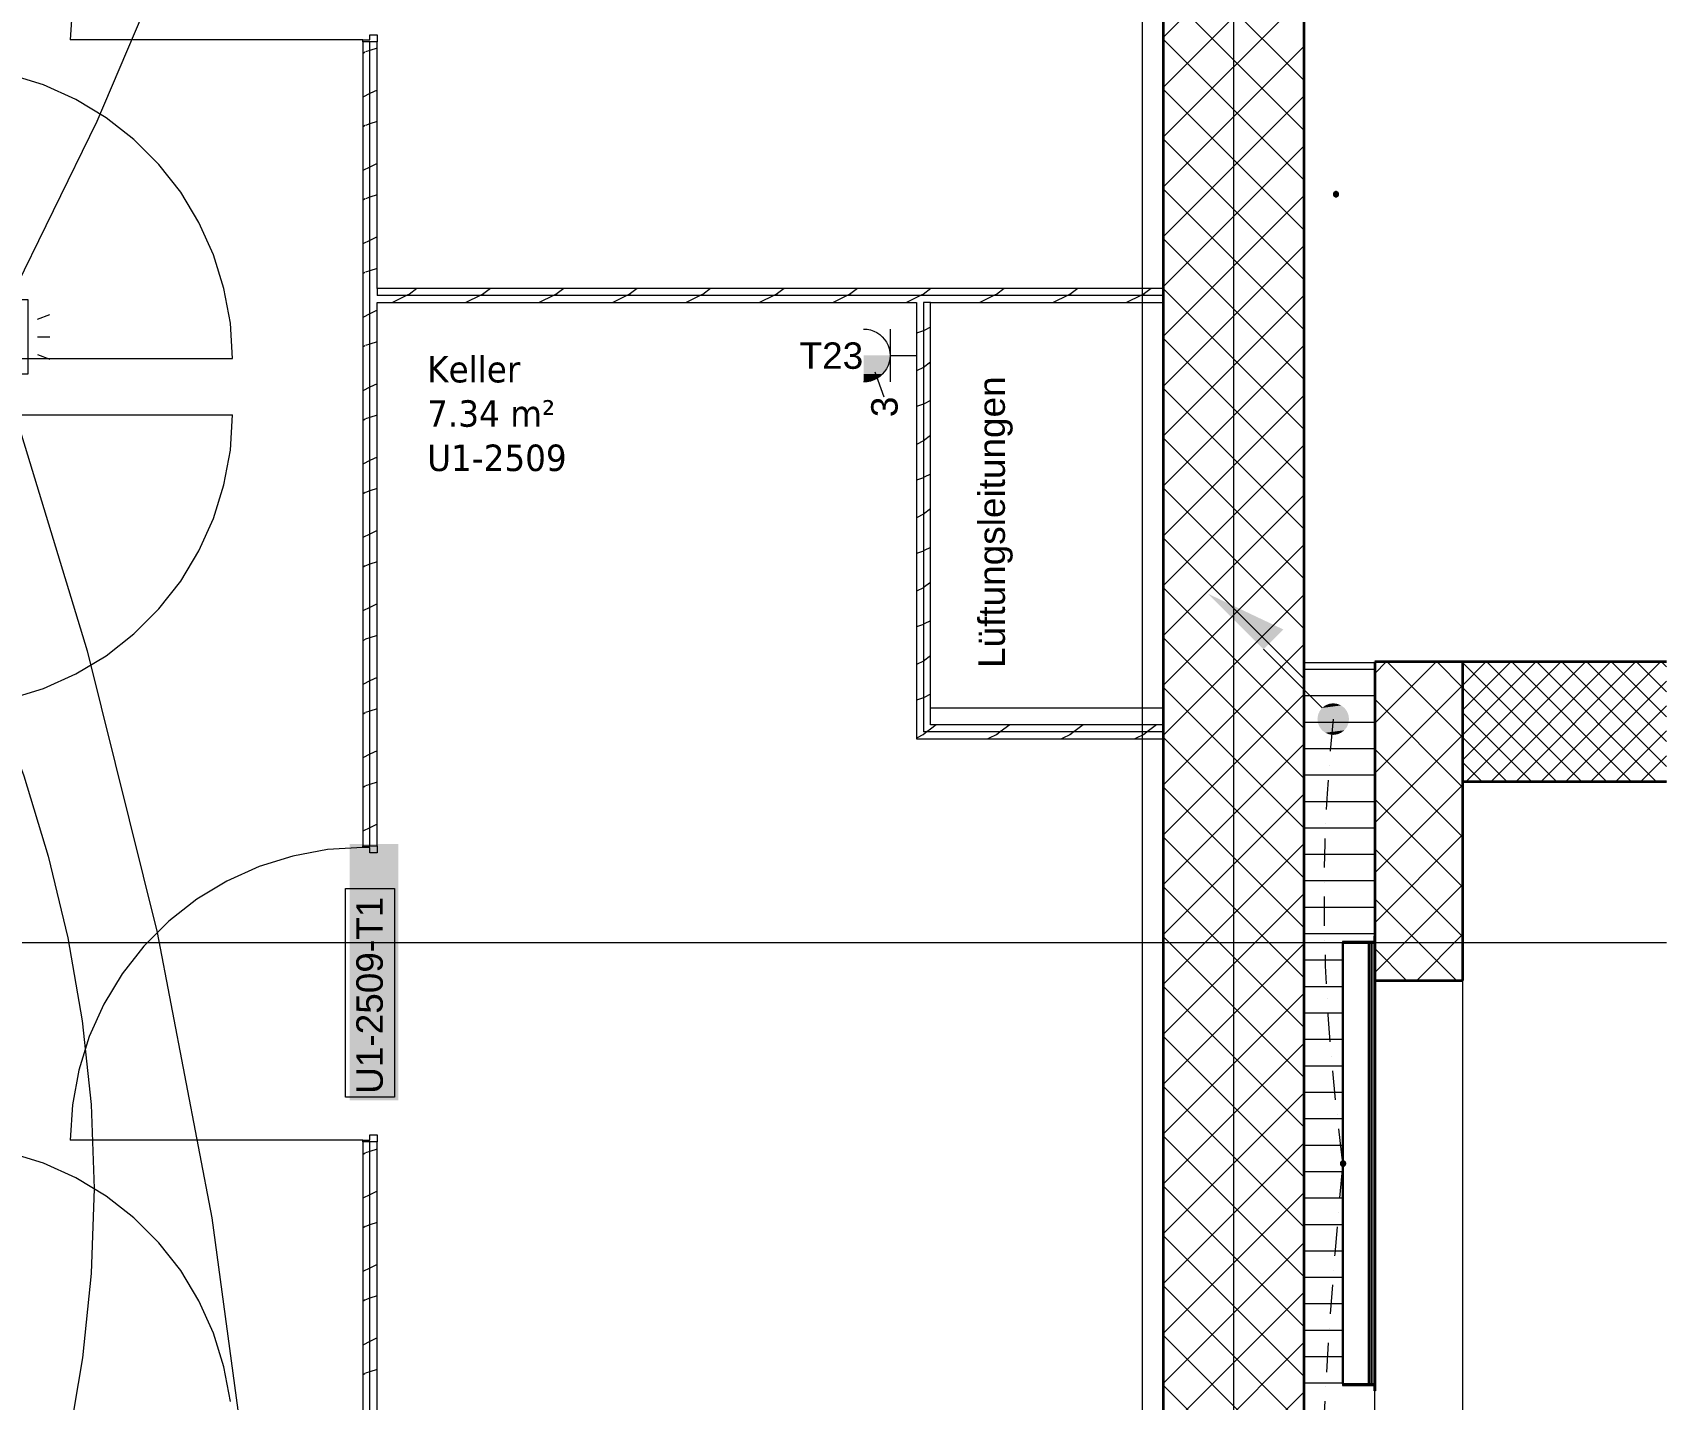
# Model space of a CAD drawing. Extents: x -1067 to 613, y -179 to 712.
# Drawn here: x 106.2 to 198.8, y -36.5 to 41 of the extents above; entities that cross this region are included whole.
import ezdxf
from ezdxf.lldxf.tags import DXFTag

# ---------------------------------------------------------------- set-up
doc = ezdxf.new("R2010")
doc.units = 0
doc.layers.get('0').update_dxf_attribs({"lineweight": 13})
for name, color, linetype, lineweight in [('A-AREA-____-IDEN', 7, 'Continuous', 5), ('A-DETL-____-THIN', 7, 'Continuous', 9), ('A-DOOR-____-IDEN', 7, 'Continuous', 5), ('A-DOOR-FRAM-MCUT', 7, 'Continuous', 9), ('A-DOOR-OPNG-OTLN', 7, 'Continuous', 9), ('A-FLOR-____-MCUT', 7, 'Continuous', 35), ('A-FLOR-____-OTLN', 7, 'Continuous', 9), ('A-FLOR-____-OVHD', 7, 'Strichpunkt - Fein', 9), ('A-WALL-____-MCUT', 7, 'Continuous', 35), ('A-WALL-____-PATT', 7, 'Continuous', 35), ('A-WALL-FNSH-MCUT', 7, 'Continuous', 35), ('E-LITE-EQPM-OTLN', 7, 'Continuous', 9), ('S-COLS-____-MCUT', 7, 'Continuous', 35), ('S-COLS-____-OTLN', 7, 'Continuous', 9), ('S-GRID-____-OTLN', 7, 'Continuous', 5), ('Text', 7, 'Continuous', 5)]:
    doc.layers.add(name, color=color, linetype=linetype, lineweight=lineweight)
for name, color, linetype, lineweight, true_color in [('A-DETL-____-OTLN', 5, 'Continuous', 9, 0x0000ff), ('EL01_WAN_Kraft', 1, 'Continuous', 13, 0xff0000), ('EL01_WAN_Leitung_Licht', 7, 'Continuous', 13, 0x0080ff), ('EL01_WAN_Leuchten', 7, 'Continuous', 13, 0x0080ff), ('EL01_WAN_Licht', 7, 'Continuous', 13, 0x0080ff)]:
    doc.layers.add(name, color=color, linetype=linetype, lineweight=lineweight, true_color=true_color)
doc.styles.get("Standard").update_dxf_attribs({"font": 'arial.ttf'})
tags = doc.linetypes.add('_Rasterlinie_', pattern=[0.375, 0.2, -0.05, 0.075, -0.05]).pattern_tags.tags
tags[10:11] = [DXFTag(74, 4), DXFTag(75, 0), DXFTag(340, '0'), DXFTag(46, 1.0), DXFTag(50, 0.0), DXFTag(44, 0.0), DXFTag(45, 0.0)]
tags[8:9] = [DXFTag(74, 4), DXFTag(75, 0), DXFTag(340, '0'), DXFTag(46, 1.0), DXFTag(50, 0.0), DXFTag(44, 0.0), DXFTag(45, 0.0)]
tags[6:7] = [DXFTag(74, 4), DXFTag(75, 0), DXFTag(340, '0'), DXFTag(46, 1.0), DXFTag(50, 0.0), DXFTag(44, 0.0), DXFTag(45, 0.0)]
tags[4:5] = [DXFTag(74, 4), DXFTag(75, 0), DXFTag(340, '0'), DXFTag(46, 1.0), DXFTag(50, 0.0), DXFTag(44, 0.0), DXFTag(45, 0.0)]
tags = doc.linetypes.add('Gestrichelt', pattern=[0.1, 0.05, -0.05]).pattern_tags.tags
tags[6:7] = [DXFTag(74, 4), DXFTag(75, 0), DXFTag(340, '0'), DXFTag(46, 1.0), DXFTag(50, 0.0), DXFTag(44, 0.0), DXFTag(45, 0.0)]
tags[4:5] = [DXFTag(74, 4), DXFTag(75, 0), DXFTag(340, '0'), DXFTag(46, 1.0), DXFTag(50, 0.0), DXFTag(44, 0.0), DXFTag(45, 0.0)]
tags = doc.linetypes.add('STRICHPUNKT', pattern=[25.4, 12.7, -6.35, 0, -6.35]).pattern_tags.tags
tags[10:11] = [DXFTag(74, 4), DXFTag(75, 0), DXFTag(340, '0'), DXFTag(46, 0.0), DXFTag(50, 0.0), DXFTag(44, 0.0), DXFTag(45, 0.0)]
tags[8:9] = [DXFTag(74, 4), DXFTag(75, 0), DXFTag(340, '0'), DXFTag(46, 0.0), DXFTag(50, 0.0), DXFTag(44, 0.0), DXFTag(45, 0.0)]
tags[6:7] = [DXFTag(74, 4), DXFTag(75, 0), DXFTag(340, '0'), DXFTag(46, 0.0), DXFTag(50, 0.0), DXFTag(44, 0.0), DXFTag(45, 0.0)]
tags[4:5] = [DXFTag(74, 4), DXFTag(75, 0), DXFTag(340, '0'), DXFTag(46, 0.0), DXFTag(50, 0.0), DXFTag(44, 0.0), DXFTag(45, 0.0)]
tags = doc.linetypes.add('Strichpunkt - Fein', pattern=[0.2, 0.1, -0.05, 0, -0.05]).pattern_tags.tags
tags[10:11] = [DXFTag(74, 4), DXFTag(75, 0), DXFTag(340, '0'), DXFTag(46, 1.0), DXFTag(50, 0.0), DXFTag(44, 0.0), DXFTag(45, 0.0)]
tags[8:9] = [DXFTag(74, 4), DXFTag(75, 0), DXFTag(340, '0'), DXFTag(46, 1.0), DXFTag(50, 0.0), DXFTag(44, 0.0), DXFTag(45, 0.0)]
tags[6:7] = [DXFTag(74, 4), DXFTag(75, 0), DXFTag(340, '0'), DXFTag(46, 1.0), DXFTag(50, 0.0), DXFTag(44, 0.0), DXFTag(45, 0.0)]
tags[4:5] = [DXFTag(74, 4), DXFTag(75, 0), DXFTag(340, '0'), DXFTag(46, 1.0), DXFTag(50, 0.0), DXFTag(44, 0.0), DXFTag(45, 0.0)]

# ---------------------------------------------------------------- blocks, each defined once
blk = doc.blocks.new('Referenz-A0UJ3194XE', base_point=(-1062.181, -175.856))
at = {"layer": 'A-DETL-____-OTLN', "color": 0, "linetype": 'Gestrichelt', "ltscale": 0.13}
for p, q in [((169.103, 25.684), (169.103, 2.684)), ((157.103, 2.684), (170.303, 2.684))]:
    blk.add_line(p, q, dxfattribs=at)
at = {"layer": 'A-DETL-____-THIN', "color": 0, "linetype": 'Continuous', "ltscale": 0.13}
blk.add_line((187.303, 5.292), (187.303, -1.482), dxfattribs=at)
at = {"layer": 'A-DOOR-____-IDEN', "color": 0, "linetype": 'Continuous', "ltscale": 0.13}
for p, q in [((123.912, -19.408), (123.912, -7.568)), ((123.912, -7.568), (126.692, -7.568)), ((126.692, -7.568), (126.692, -19.408)), ((126.692, -19.408), (123.912, -19.408))]:
    blk.add_line(p, q, dxfattribs=at)
at = {"layer": 'A-DOOR-____-IDEN', "color": 7, "linetype": 'Continuous', "ltscale": 0.13, "true_color": 0xffffff}
for points in [[(124.155, -19.583), (126.914, -19.583), (124.155, -5.044)], [(126.914, -19.583), (124.155, -5.044), (126.914, -5.044)]]:
    blk.add_solid(points, dxfattribs=at)
at = {"layer": 'A-DOOR-FRAM-MCUT', "color": 0, "linetype": 'Continuous', "ltscale": 0.13}
for p, q in [((125.303, 40.884), (125.703, 40.884)), ((125.303, 40.584), (125.303, 40.884)), ((125.703, 40.884), (125.703, 40.484)), ((124.903, 40.584), (125.303, 40.584)), ((124.903, 40.484), (124.903, 40.584)), ((125.703, 40.484), (124.903, 40.484)), ((124.903, -5.134), (125.703, -5.134)), ((124.903, -5.234), (124.903, -5.134)), ((125.303, -5.234), (124.903, -5.234)), ((125.303, -5.534), (125.303, -5.234)), ((125.703, -5.534), (125.303, -5.534)), ((125.703, -5.134), (125.703, -5.534)), ((124.903, -21.834), (125.303, -21.834)), ((124.903, -21.934), (124.903, -21.834)), ((125.703, -21.934), (124.903, -21.934)), ((125.303, -21.534), (125.703, -21.534)), ((125.303, -21.834), (125.303, -21.534)), ((125.703, -21.534), (125.703, -21.934))]:
    blk.add_line(p, q, dxfattribs=at)
at = {"layer": 'A-DOOR-OPNG-OTLN', "color": 0, "linetype": 'Continuous', "ltscale": 0.13}
for p, q in [((108.424, 42.585), (108.303, 40.584)), ((124.903, 40.584), (108.303, 40.584)), ((106.789, 38.033), (104.876, 38.63)), ((108.617, 37.211), (106.789, 38.033)), ((110.333, 36.174), (108.617, 37.211)), ((111.911, 34.937), (110.333, 36.174)), ((113.328, 33.52), (111.911, 34.937)), ((114.565, 31.942), (113.328, 33.52)), ((115.602, 30.227), (114.565, 31.942)), ((116.424, 28.399), (115.602, 30.227)), ((117.021, 26.485), (116.424, 28.399)), ((117.382, 24.513), (117.021, 26.485)), ((117.503, 22.512), (117.382, 24.513)), ((100.903, 22.512), (117.503, 22.512)), ((100.903, 19.312), (117.503, 19.312)), ((117.382, 17.311), (117.503, 19.312)), ((117.021, 15.339), (117.382, 17.311)), ((116.424, 13.426), (117.021, 15.339)), ((115.602, 11.598), (116.424, 13.426)), ((114.565, 9.882), (115.602, 11.598)), ((113.328, 8.304), (114.565, 9.882)), ((111.911, 6.887), (113.328, 8.304)), ((110.333, 5.651), (111.911, 6.887)), ((108.617, 4.614), (110.333, 5.651)), ((104.876, 3.194), (106.789, 3.791)), ((106.789, 3.791), (108.617, 4.614)), ((122.902, -5.355), (120.93, -5.717)), ((124.903, -5.234), (122.902, -5.355)), ((119.017, -6.313), (117.189, -7.136)), ((120.93, -5.717), (119.017, -6.313)), ((117.189, -7.136), (115.473, -8.173)), ((115.473, -8.173), (113.895, -9.409)), ((113.895, -9.409), (112.478, -10.826)), ((112.478, -10.826), (111.241, -12.404)), ((111.241, -12.404), (110.204, -14.12)), ((110.204, -14.12), (109.382, -15.948)), ((109.382, -15.948), (108.785, -17.862)), ((108.785, -17.862), (108.424, -19.833)), ((108.424, -19.833), (108.303, -21.834)), ((124.903, -21.834), (108.303, -21.834)), ((106.789, -23.148), (104.876, -22.552)), ((108.617, -23.971), (106.789, -23.148)), ((110.333, -25.008), (108.617, -23.971)), ((111.911, -26.244), (110.333, -25.008)), ((113.328, -27.662), (111.911, -26.244)), ((114.565, -29.24), (113.328, -27.662)), ((115.602, -30.955), (114.565, -29.24)), ((116.424, -32.783), (115.602, -30.955)), ((117.021, -34.697), (116.424, -32.783)), ((117.382, -36.669), (117.021, -34.697))]:
    blk.add_line(p, q, dxfattribs=at)
at = {"layer": 'A-FLOR-____-MCUT', "color": 0, "linetype": 'Continuous', "ltscale": 0.35}
for p, q in [((198.844, 5.292), (187.303, 5.292)), ((187.303, -1.482), (198.844, -1.482))]:
    blk.add_line(p, q, dxfattribs=at)
at = {"layer": 'A-FLOR-____-OTLN', "color": 0, "linetype": 'Continuous', "ltscale": 0.13}
for p, q in [((187.303, 3.985), (188.609, 5.292)), ((187.303, 2.571), (190.024, 5.292)), ((187.303, 1.157), (191.438, 5.292)), ((187.303, -0.257), (192.852, 5.292)), ((194.03, -1.482), (187.303, 5.245)), ((187.492, -1.482), (194.266, 5.292)), ((195.444, -1.482), (188.67, 5.292)), ((188.907, -1.482), (195.68, 5.292)), ((196.858, -1.482), (190.085, 5.292)), ((190.321, -1.482), (197.095, 5.292)), ((198.273, -1.482), (191.499, 5.292)), ((191.735, -1.482), (198.509, 5.292)), ((198.844, -0.639), (192.913, 5.292)), ((198.844, 0.775), (194.327, 5.292)), ((198.844, 2.19), (195.741, 5.292)), ((198.844, 3.604), (197.156, 5.292)), ((198.844, 5.018), (198.57, 5.292)), ((192.616, -1.482), (187.303, 3.831)), ((193.149, -1.482), (198.844, 4.212)), ((194.563, -1.482), (198.844, 2.798)), ((191.201, -1.482), (187.303, 2.416)), ((189.787, -1.482), (187.303, 1.002)), ((195.978, -1.482), (198.844, 1.384)), ((188.373, -1.482), (187.303, -0.412)), ((197.392, -1.482), (198.844, -0.03)), ((198.806, -1.482), (198.844, -1.445))]:
    blk.add_line(p, q, dxfattribs=at)
at = {"layer": 'A-FLOR-____-OVHD', "color": 0, "linetype": 'Strichpunkt - Fein', "ltscale": 0.13}
blk.add_line((169.103, 85.779), (169.103, -171.085), dxfattribs=at)
at = {"layer": 'A-WALL-____-MCUT', "color": 0, "linetype": 'Continuous', "ltscale": 0.35}
for p, q in [((170.303, 86.084), (170.303, 26.084)), ((178.303, -171.085), (178.303, 86.031)), ((170.303, 26.084), (170.303, -48.334))]:
    blk.add_line(p, q, dxfattribs=at)
at = {"layer": 'A-WALL-____-MCUT', "color": 0, "linetype": 'Continuous', "lineweight": 9, "ltscale": 0.13}
for p, q in [((125.303, -5.134), (125.303, 40.484)), ((125.703, 26.484), (125.703, 26.084)), ((170.303, 26.084), (125.703, 26.084)), ((157.103, 25.684), (156.703, 25.684)), ((156.703, 25.684), (156.703, 1.326)), ((182.303, 5.238), (178.303, 5.238)), ((182.303, -171.085), (182.303, 5.238)), ((170.303, 1.326), (156.703, 1.326)), ((125.303, -48.734), (125.303, -21.934))]:
    blk.add_line(p, q, dxfattribs=at)
at = {"layer": 'A-WALL-____-PATT', "color": 0, "linetype": 'Continuous', "lineweight": 9, "ltscale": 0.13}
for p, q in [((170.303, 40.726), (178.303, 48.726)), ((178.303, 38.287), (170.303, 46.287)), ((170.303, 37.897), (178.303, 45.897)), ((178.303, 35.458), (170.303, 43.458)), ((170.303, 35.069), (178.303, 43.069)), ((125.018, 39.892), (124.903, 39.806)), ((125.303, 39.988), (125.055, 39.905)), ((125.703, 40.121), (125.303, 39.988)), ((178.303, 32.63), (170.303, 40.63)), ((170.303, 32.24), (178.303, 40.24)), ((125.303, 37.54), (124.903, 37.34)), ((125.703, 37.74), (125.303, 37.54)), ((178.303, 29.801), (170.303, 37.801)), ((170.303, 29.412), (178.303, 37.412)), ((125.019, 35.727), (124.903, 35.641)), ((125.303, 35.823), (125.055, 35.74)), ((125.703, 35.956), (125.303, 35.823)), ((178.303, 26.973), (170.303, 34.973)), ((170.303, 26.583), (178.303, 34.583)), ((125.303, 33.376), (124.903, 33.176)), ((125.703, 33.576), (125.303, 33.376)), ((125.019, 31.563), (124.903, 31.476)), ((125.303, 31.658), (125.055, 31.575)), ((125.703, 31.791), (125.303, 31.658)), ((178.303, 24.144), (170.303, 32.144)), ((170.303, 23.755), (178.303, 31.755)), ((125.303, 29.211), (124.903, 29.011)), ((125.703, 29.411), (125.303, 29.211)), ((178.303, 21.316), (170.303, 29.316)), ((170.303, 20.927), (178.303, 28.927)), ((125.02, 27.398), (124.903, 27.311)), ((125.303, 27.493), (125.055, 27.411)), ((125.703, 27.627), (125.303, 27.493)), ((127.38, 26.084), (126.58, 25.684)), ((127.592, 26.19), (127.38, 26.084)), ((127.966, 26.484), (127.519, 26.149)), ((131.545, 26.084), (130.745, 25.684)), ((131.757, 26.19), (131.545, 26.084)), ((132.131, 26.484), (131.684, 26.149)), ((135.71, 26.084), (134.91, 25.684)), ((135.921, 26.19), (135.71, 26.084)), ((136.296, 26.484), (135.85, 26.149)), ((139.875, 26.084), (139.075, 25.684)), ((140.086, 26.19), (139.875, 26.084)), ((140.461, 26.484), (140.015, 26.149)), ((144.04, 26.084), (143.24, 25.684)), ((144.251, 26.19), (144.04, 26.084)), ((144.626, 26.484), (144.18, 26.15)), ((148.205, 26.084), (147.405, 25.684)), ((148.416, 26.19), (148.205, 26.084)), ((148.791, 26.484), (148.346, 26.15)), ((152.37, 26.084), (151.57, 25.684)), ((152.581, 26.19), (152.37, 26.084)), ((152.956, 26.484), (152.511, 26.15)), ((156.534, 26.084), (155.734, 25.684)), ((156.746, 26.19), (156.534, 26.084)), ((157.121, 26.484), (156.676, 26.15)), ((160.699, 26.084), (159.899, 25.684)), ((160.911, 26.19), (160.699, 26.084)), ((161.286, 26.484), (160.842, 26.151)), ((164.864, 26.084), (164.064, 25.684)), ((165.076, 26.19), (164.864, 26.084)), ((165.451, 26.484), (165.007, 26.151)), ((169.029, 26.084), (168.229, 25.684)), ((169.241, 26.19), (169.029, 26.084)), ((169.616, 26.484), (169.172, 26.151)), ((178.303, 18.488), (170.303, 26.488)), ((170.303, 18.098), (178.303, 26.098)), ((125.303, 25.046), (124.903, 24.846)), ((125.703, 25.246), (125.303, 25.046)), ((157.103, 24.286), (156.746, 24.108)), ((125.02, 23.233), (124.903, 23.146)), ((125.303, 23.329), (125.056, 23.246)), ((125.703, 23.462), (125.303, 23.329)), ((156.703, 24.078), (156.303, 23.944)), ((156.71, 24.08), (156.703, 24.078)), ((178.303, 15.659), (170.303, 23.659)), ((170.303, 15.27), (178.303, 23.27)), ((157.103, 22.306), (156.703, 22.006)), ((156.703, 22.004), (156.303, 21.804)), ((156.703, 22.006), (156.677, 21.986)), ((156.746, 22.025), (156.703, 22.004)), ((125.303, 20.881), (124.903, 20.681)), ((125.703, 21.081), (125.303, 20.881)), ((178.303, 12.831), (170.303, 20.831)), ((170.303, 12.441), (178.303, 20.441)), ((156.703, 19.913), (156.303, 19.78)), ((156.71, 19.915), (156.703, 19.913)), ((157.103, 20.121), (156.746, 19.943)), ((125.021, 19.069), (124.903, 18.981)), ((125.303, 19.164), (125.056, 19.082)), ((125.703, 19.297), (125.303, 19.164)), ((156.703, 17.839), (156.303, 17.639)), ((156.703, 17.841), (156.677, 17.821)), ((157.103, 18.141), (156.703, 17.841)), ((156.746, 17.86), (156.703, 17.839)), ((178.303, 10.002), (170.303, 18.002)), ((170.303, 9.613), (178.303, 17.613)), ((125.303, 16.716), (124.903, 16.516)), ((125.703, 16.916), (125.303, 16.716)), ((157.103, 15.956), (156.745, 15.778)), ((125.021, 14.904), (124.903, 14.816)), ((125.303, 14.999), (125.056, 14.917)), ((125.703, 15.133), (125.303, 14.999)), ((156.703, 15.748), (156.303, 15.615)), ((156.711, 15.751), (156.703, 15.748)), ((178.303, 7.174), (170.303, 15.174)), ((157.103, 13.976), (156.703, 13.676)), ((170.303, 6.784), (178.303, 14.784)), ((156.703, 13.674), (156.303, 13.474)), ((156.703, 13.676), (156.678, 13.657)), ((156.745, 13.695), (156.703, 13.674)), ((125.303, 12.551), (124.903, 12.351)), ((125.703, 12.751), (125.303, 12.551)), ((178.303, 4.345), (170.303, 12.345)), ((156.703, 11.584), (156.303, 11.45)), ((156.711, 11.586), (156.703, 11.584)), ((157.103, 11.791), (156.745, 11.613)), ((170.303, 3.956), (178.303, 11.956)), ((125.022, 10.739), (124.903, 10.651)), ((125.303, 10.835), (125.056, 10.752)), ((125.703, 10.968), (125.303, 10.835)), ((156.703, 9.509), (156.303, 9.309)), ((156.703, 9.511), (156.678, 9.492)), ((157.103, 9.811), (156.703, 9.511)), ((156.745, 9.53), (156.703, 9.509)), ((178.303, 1.517), (170.303, 9.517)), ((125.303, 8.386), (124.903, 8.186)), ((125.703, 8.586), (125.303, 8.386)), ((170.303, 1.128), (178.303, 9.128)), ((156.703, 7.419), (156.303, 7.285)), ((156.711, 7.421), (156.703, 7.419)), ((157.103, 7.627), (156.745, 7.448)), ((125.022, 6.575), (124.903, 6.485)), ((125.303, 6.67), (125.056, 6.588)), ((125.703, 6.803), (125.303, 6.67)), ((178.303, -1.311), (170.303, 6.689)), ((157.103, 5.646), (156.703, 5.346)), ((170.303, -1.701), (178.303, 6.299)), ((156.703, 5.344), (156.303, 5.144)), ((156.703, 5.346), (156.679, 5.327)), ((156.745, 5.365), (156.703, 5.344)), ((178.303, 4.885), (182.303, 4.885)), ((125.303, 4.221), (124.903, 4.021)), ((125.703, 4.421), (125.303, 4.221)), ((178.303, -4.14), (170.303, 3.86)), ((156.703, 3.254), (156.303, 3.121)), ((156.711, 3.257), (156.703, 3.254)), ((157.103, 3.462), (156.745, 3.283)), ((170.303, -4.529), (178.303, 3.471)), ((178.303, 3.385), (182.303, 3.385)), ((125.022, 2.41), (124.903, 2.32)), ((125.303, 2.505), (125.056, 2.423)), ((125.703, 2.638), (125.303, 2.505)), ((178.303, 1.885), (182.303, 1.885)), ((156.703, 1.179), (156.303, 0.979)), ((156.703, 1.181), (156.679, 1.163)), ((156.897, 1.326), (156.705, 1.182)), ((156.745, 1.2), (156.705, 1.18)), ((157.103, 1.481), (156.897, 1.326)), ((157.43, 1.726), (157.107, 1.484)), ((160.91, 1.2), (160.361, 0.926)), ((161.062, 1.326), (160.844, 1.163)), ((161.595, 1.726), (161.062, 1.326)), ((165.075, 1.2), (164.526, 0.926)), ((165.227, 1.326), (165.01, 1.163)), ((165.76, 1.726), (165.227, 1.326)), ((169.24, 1.2), (168.691, 0.926)), ((169.392, 1.326), (169.175, 1.163)), ((169.925, 1.726), (169.392, 1.326)), ((178.303, -6.968), (170.303, 1.032)), ((125.303, 0.056), (124.903, -0.144)), ((125.703, 0.256), (125.303, 0.056)), ((170.303, -7.358), (178.303, 0.642)), ((178.303, 0.385), (182.303, 0.385)), ((125.023, -1.755), (124.903, -1.845)), ((125.303, -1.66), (125.057, -1.742)), ((125.703, -1.526), (125.303, -1.66)), ((178.303, -9.797), (170.303, -1.797)), ((178.303, -1.115), (182.303, -1.115)), ((170.303, -10.186), (178.303, -2.186)), ((178.303, -2.615), (182.303, -2.615)), ((125.303, -4.108), (124.903, -4.308)), ((125.703, -3.908), (125.303, -4.108)), ((178.303, -12.625), (170.303, -4.625)), ((178.303, -4.115), (182.303, -4.115)), ((170.303, -13.015), (178.303, -5.015)), ((178.303, -5.615), (182.303, -5.615)), ((178.303, -7.115), (182.303, -7.115)), ((178.303, -15.454), (170.303, -7.454)), ((170.303, -15.843), (178.303, -7.843)), ((178.303, -8.615), (182.303, -8.615)), ((178.303, -10.115), (182.303, -10.115)), ((178.303, -18.282), (170.303, -10.282)), ((170.303, -18.671), (178.303, -10.671)), ((178.303, -11.615), (180.503, -11.615)), ((178.303, -21.11), (170.303, -13.11)), ((170.303, -21.5), (178.303, -13.5)), ((178.303, -13.115), (180.503, -13.115)), ((178.303, -14.615), (180.503, -14.615)), ((178.303, -23.939), (170.303, -15.939)), ((170.303, -24.328), (178.303, -16.328)), ((178.303, -16.115), (180.503, -16.115)), ((178.303, -17.615), (180.503, -17.615)), ((178.303, -26.767), (170.303, -18.767)), ((170.303, -27.157), (178.303, -19.157)), ((178.303, -19.115), (180.503, -19.115)), ((178.303, -20.615), (180.503, -20.615)), ((178.303, -29.596), (170.303, -21.596)), ((170.303, -29.985), (178.303, -21.985)), ((178.303, -22.115), (180.503, -22.115)), ((125.025, -22.578), (124.903, -22.67)), ((125.303, -22.483), (125.058, -22.565)), ((125.703, -22.35), (125.303, -22.483)), ((178.303, -23.615), (180.503, -23.615)), ((125.303, -24.933), (124.903, -25.133)), ((125.703, -24.733), (125.303, -24.933)), ((178.303, -32.424), (170.303, -24.424)), ((170.303, -32.814), (178.303, -24.814)), ((178.303, -25.115), (180.503, -25.115)), ((125.026, -26.742), (124.903, -26.835)), ((125.303, -26.648), (125.058, -26.73)), ((125.703, -26.515), (125.303, -26.648)), ((178.303, -26.615), (180.503, -26.615)), ((178.303, -35.253), (170.303, -27.253)), ((170.303, -35.642), (178.303, -27.642)), ((178.303, -28.115), (180.503, -28.115)), ((125.303, -29.098), (124.903, -29.298)), ((125.703, -28.898), (125.303, -29.098)), ((178.303, -29.615), (180.503, -29.615)), ((178.303, -38.081), (170.303, -30.081)), ((170.303, -38.47), (178.303, -30.47)), ((125.026, -30.907), (124.903, -31)), ((125.303, -30.813), (125.058, -30.894)), ((125.703, -30.679), (125.303, -30.813)), ((178.303, -31.115), (180.503, -31.115)), ((125.303, -33.263), (124.903, -33.463)), ((125.703, -33.063), (125.303, -33.263)), ((178.303, -40.909), (170.303, -32.909)), ((170.303, -41.299), (178.303, -33.299)), ((178.303, -32.615), (180.503, -32.615)), ((178.303, -34.115), (180.503, -34.115)), ((125.027, -35.072), (124.903, -35.165)), ((125.303, -34.977), (125.058, -35.059)), ((125.703, -34.844), (125.303, -34.977)), ((178.303, -43.738), (170.303, -35.738)), ((170.303, -44.127), (178.303, -36.127)), ((178.303, -35.615), (180.503, -35.615))]:
    blk.add_line(p, q, dxfattribs=at)
at = {"layer": 'A-WALL-FNSH-MCUT', "color": 0, "linetype": 'Continuous', "lineweight": 9, "ltscale": 0.13}
for p, q in [((124.903, 40.484), (124.903, -5.134)), ((125.703, 40.484), (124.903, 40.484)), ((125.703, 26.484), (125.703, 40.484)), ((170.303, 26.484), (125.703, 26.484)), ((125.703, -5.134), (125.703, 25.684)), ((125.703, 25.684), (156.303, 25.684)), ((156.303, 25.684), (156.303, 0.926)), ((157.103, 25.684), (170.303, 25.684)), ((157.103, 1.726), (157.103, 25.684)), ((170.303, 1.726), (157.103, 1.726)), ((156.303, 0.926), (170.303, 0.926)), ((124.903, -5.134), (125.703, -5.134)), ((124.903, -21.934), (124.903, -48.734)), ((125.703, -21.934), (124.903, -21.934)), ((125.703, -47.934), (125.703, -21.934))]:
    blk.add_line(p, q, dxfattribs=at)
at = {"layer": 'E-LITE-EQPM-OTLN', "color": 0, "linetype": 'Continuous', "ltscale": 0.13}
for p, q in [((182.303, -10.567), (180.503, -10.567)), ((180.503, -10.667), (180.503, -10.567)), ((180.503, -10.567), (182.303, -10.567)), ((180.503, -35.767), (180.503, -10.567)), ((180.503, -10.667), (181.983, -10.667)), ((180.503, -35.667), (180.503, -10.667)), ((182.343, -10.667), (180.503, -10.667)), ((180.503, -35.667), (180.503, -10.667)), ((180.503, -10.667), (180.503, -35.667)), ((181.983, -10.667), (182.143, -10.667)), ((181.983, -35.667), (181.983, -10.667)), ((181.983, -10.667), (181.983, -35.667)), ((181.983, -10.667), (182.143, -10.667)), ((181.983, -10.667), (182.143, -10.667)), ((182.143, -10.667), (182.343, -10.667)), ((182.143, -35.667), (182.143, -10.667)), ((182.143, -10.667), (182.143, -35.667)), ((182.343, -10.272), (182.303, -10.272)), ((182.303, -10.567), (182.303, -10.272)), ((182.303, -10.272), (182.343, -10.272)), ((182.303, -10.272), (182.303, -36.061)), ((182.303, -10.667), (182.303, -10.567)), ((182.303, -35.767), (182.303, -10.567)), ((182.303, -10.567), (182.303, -10.667)), ((182.303, -35.667), (182.303, -10.667)), ((182.303, -10.667), (182.303, -35.667)), ((182.343, -36.061), (182.343, -10.272)), ((182.343, -10.272), (182.343, -10.667)), ((182.343, -35.667), (182.343, -10.667)), ((182.343, -10.667), (182.343, -35.667)), ((182.343, -35.667), (182.343, -10.667)), ((180.503, -35.667), (181.983, -35.667)), ((180.503, -35.767), (180.503, -35.667)), ((180.503, -35.667), (182.343, -35.667)), ((182.303, -35.767), (180.503, -35.767)), ((182.303, -35.767), (180.503, -35.767)), ((181.983, -35.667), (182.143, -35.667)), ((182.143, -35.667), (181.983, -35.667)), ((181.983, -35.667), (182.143, -35.667)), ((182.143, -35.667), (182.343, -35.667)), ((182.303, -35.767), (182.303, -35.667)), ((182.303, -35.667), (182.303, -35.767)), ((182.303, -36.061), (182.303, -35.767)), ((182.343, -36.061), (182.303, -36.061)), ((182.343, -36.061), (182.303, -36.061)), ((182.343, -35.667), (182.343, -36.061))]:
    blk.add_line(p, q, dxfattribs=at)
at = {"layer": 'S-COLS-____-MCUT', "color": 0, "linetype": 'Continuous', "ltscale": 0.35}
for p, q in [((187.303, 5.292), (182.303, 5.292)), ((182.303, 5.292), (182.303, -10.272)), ((187.303, -12.772), (187.303, 5.292)), ((182.303, -10.272), (182.303, -10.567)), ((182.303, -10.567), (182.303, -10.667)), ((182.303, -10.667), (182.303, -12.772)), ((182.303, -12.772), (182.343, -12.772)), ((182.343, -12.772), (187.303, -12.772))]:
    blk.add_line(p, q, dxfattribs=at)
at = {"layer": 'S-COLS-____-OTLN', "color": 0, "linetype": 'Continuous', "ltscale": 0.13}
for p, q in [((182.303, 4.642), (182.952, 5.292)), ((182.303, 1.814), (185.781, 5.292)), ((187.303, 1.002), (183.013, 5.292)), ((187.303, 3.831), (185.842, 5.292)), ((182.303, -1.015), (187.303, 3.985)), ((187.303, -1.826), (182.303, 3.174)), ((182.303, -3.843), (187.303, 1.157)), ((187.303, -4.655), (182.303, 0.345)), ((182.303, -6.671), (187.303, -1.671)), ((187.303, -7.483), (182.303, -2.483)), ((182.303, -9.5), (187.303, -4.5)), ((187.303, -10.311), (182.303, -5.311)), ((182.343, -12.288), (187.303, -7.328)), ((186.935, -12.772), (182.303, -8.14)), ((184.688, -12.772), (187.303, -10.157)), ((184.106, -12.772), (182.343, -11.008)), ((187.303, -136.433), (187.303, -12.772))]:
    blk.add_line(p, q, dxfattribs=at)
at = {"layer": 'S-GRID-____-OTLN', "color": 0, "linetype": '_Rasterlinie_', "ltscale": 0.13}
for p, q in [((174.303, -171.085), (174.303, 546.376)), ((-117.097, -10.624), (198.844, -10.624))]:
    blk.add_line(p, q, dxfattribs=at)
at = {"layer": 'A-AREA-____-IDEN', "color": 0, "linetype": 'Continuous', "ltscale": 0.13, "char_height": 1.5, "attachment_point": 1}
for s, insert in [('{\\W0.9;\\fVerdana;Keller}', (128.548, 22.656)), ('{\\W0.9;\\fVerdana;7.34 m²}', (128.548, 20.142)), ('{\\W0.9;\\fVerdana;U1-2509}', (128.548, 17.629))]:
    blk.add_mtext(s, dxfattribs=dict(at, insert=insert))
at = {"layer": 'A-DOOR-____-IDEN', "color": 0, "linetype": 'Continuous', "ltscale": 0.13, "insert": (124.53, -19.208), "char_height": 1.5, "attachment_point": 1, "rotation": 90}
blk.add_mtext('{\\fArial;U1-2509-T1}', dxfattribs=at)
at = {"layer": 'Text', "color": 0, "linetype": 'Continuous', "ltscale": 0.13, "insert": (159.821, 4.954), "char_height": 1.5, "attachment_point": 1, "rotation": 90}
blk.add_mtext('{\\fArial;Lüftungsleitungen}', dxfattribs=at)
blk = doc.blocks.new('Anschlusspunkt-A0UJ31HQXE', base_point=(179.955, 31.683))
at = {"color": 0, "linetype": 'ByBlock', "lineweight": -2, "ltscale": 0.13}
for p, q in [((179.956, 31.853), (179.955, 31.833)), ((179.955, 31.833), (179.956, 31.814)), ((179.96, 31.872), (179.956, 31.853)), ((179.956, 31.814), (179.96, 31.794)), ((179.966, 31.891), (179.96, 31.872)), ((179.96, 31.794), (179.966, 31.776)), ((179.975, 31.908), (179.966, 31.891)), ((179.966, 31.776), (179.975, 31.758)), ((179.986, 31.924), (179.975, 31.908)), ((179.975, 31.758), (179.986, 31.742)), ((179.999, 31.939), (179.986, 31.924)), ((179.986, 31.742), (179.999, 31.727)), ((180.014, 31.952), (179.999, 31.939)), ((179.999, 31.727), (180.014, 31.714)), ((180.03, 31.963), (180.014, 31.952)), ((180.014, 31.714), (180.03, 31.703)), ((180.048, 31.972), (180.03, 31.963)), ((180.03, 31.703), (180.048, 31.695)), ((180.066, 31.978), (180.048, 31.972)), ((180.048, 31.695), (180.066, 31.688)), ((180.085, 31.982), (180.066, 31.978)), ((180.066, 31.688), (180.085, 31.684)), ((180.105, 31.983), (180.085, 31.982)), ((180.085, 31.684), (180.105, 31.683)), ((180.125, 31.982), (180.105, 31.983)), ((180.105, 31.683), (180.125, 31.684)), ((180.144, 31.978), (180.125, 31.982)), ((180.125, 31.684), (180.144, 31.688)), ((180.162, 31.972), (180.144, 31.978)), ((180.144, 31.688), (180.162, 31.695)), ((180.18, 31.963), (180.162, 31.972)), ((180.162, 31.695), (180.18, 31.703)), ((180.196, 31.952), (180.18, 31.963)), ((180.18, 31.703), (180.196, 31.714)), ((180.211, 31.939), (180.196, 31.952)), ((180.196, 31.714), (180.211, 31.727)), ((180.224, 31.924), (180.211, 31.939)), ((180.211, 31.727), (180.224, 31.742)), ((180.235, 31.908), (180.224, 31.924)), ((180.224, 31.742), (180.235, 31.758)), ((180.244, 31.891), (180.235, 31.908)), ((180.235, 31.758), (180.244, 31.776)), ((180.25, 31.872), (180.244, 31.891)), ((180.244, 31.776), (180.25, 31.794)), ((180.254, 31.853), (180.25, 31.872)), ((180.25, 31.794), (180.254, 31.814)), ((180.255, 31.833), (180.254, 31.853)), ((180.254, 31.814), (180.255, 31.833))]:
    blk.add_line(p, q, dxfattribs=at)
for points in [[(180.255, 31.833), (179.955, 31.833), (180.25, 31.872)], [(179.955, 31.833), (180.25, 31.872), (179.96, 31.872)], [(179.96, 31.795), (180.255, 31.833), (179.955, 31.833)], [(180.25, 31.872), (179.96, 31.872), (180.235, 31.907)], [(179.96, 31.872), (180.235, 31.907), (179.975, 31.907)], [(180.25, 31.872), (179.96, 31.872), (180.25, 31.872)], [(179.96, 31.872), (180.25, 31.872), (179.96, 31.872)], [(180.25, 31.795), (179.96, 31.795), (180.255, 31.833)], [(180.25, 31.794), (179.96, 31.794), (180.25, 31.795)], [(179.96, 31.794), (180.25, 31.795), (179.96, 31.795)], [(179.975, 31.759), (180.25, 31.794), (179.96, 31.794)], [(180.235, 31.907), (179.975, 31.907), (180.234, 31.909)], [(179.975, 31.907), (180.234, 31.909), (179.976, 31.909)], [(180.235, 31.759), (179.975, 31.759), (180.25, 31.794)], [(179.976, 31.757), (180.235, 31.759), (179.975, 31.759)], [(180.234, 31.909), (179.976, 31.909), (180.212, 31.938)], [(179.976, 31.909), (180.212, 31.938), (179.998, 31.938)], [(180.234, 31.757), (179.976, 31.757), (180.235, 31.759)], [(179.998, 31.728), (180.234, 31.757), (179.976, 31.757)], [(180.212, 31.938), (179.998, 31.938), (180.21, 31.94)], [(179.998, 31.938), (180.21, 31.94), (180, 31.94)], [(180.212, 31.728), (179.998, 31.728), (180.234, 31.757)], [(180, 31.726), (180.212, 31.728), (179.998, 31.728)], [(180.21, 31.94), (180, 31.94), (180.181, 31.962)], [(180, 31.94), (180.181, 31.962), (180.029, 31.962)], [(180.21, 31.726), (180, 31.726), (180.212, 31.728)], [(180.029, 31.704), (180.21, 31.726), (180, 31.726)], [(180.181, 31.962), (180.029, 31.962), (180.179, 31.964)], [(180.029, 31.962), (180.179, 31.964), (180.032, 31.964)], [(180.181, 31.704), (180.029, 31.704), (180.21, 31.726)], [(180.032, 31.702), (180.181, 31.704), (180.029, 31.704)], [(180.179, 31.964), (180.032, 31.964), (180.145, 31.977)], [(180.032, 31.964), (180.145, 31.977), (180.064, 31.977)], [(180.179, 31.702), (180.032, 31.702), (180.181, 31.704)], [(180.064, 31.689), (180.179, 31.702), (180.032, 31.702)], [(180.145, 31.977), (180.064, 31.977), (180.142, 31.979)], [(180.064, 31.977), (180.142, 31.979), (180.071, 31.979)], [(180.145, 31.689), (180.064, 31.689), (180.179, 31.702)], [(180.071, 31.688), (180.145, 31.689), (180.064, 31.689)], [(180.142, 31.979), (180.071, 31.979), (180.103, 31.983)], [(180.142, 31.688), (180.071, 31.688), (180.145, 31.689)], [(180.103, 31.683), (180.142, 31.688), (180.071, 31.688)]]:
    blk.add_solid(points, dxfattribs=at)
blk = doc.blocks.new('Leitung-A0UJ31HUXE', base_point=(179.067, -78.018))
at = {"color": 0, "linetype": 'Continuous', "lineweight": -2}
for p, q in [((180.33, -25.118), (180.491, -23.316)), ((180.257, -25.94), (180.257, -25.94)), ((180.048, -28.288), (180.184, -26.762)), ((180.039, -28.407), (180.048, -28.288)), ((179.978, -29.23), (179.978, -29.23)), ((179.796, -31.7), (179.917, -30.054)), ((179.58, -34.995), (179.675, -33.347)), ((179.735, -32.523), (179.735, -32.523)), ((179.532, -35.819), (179.532, -35.819)), ((179.391, -38.252), (179.484, -36.643)), ((179.39, -38.291), (179.391, -38.252)), ((179.356, -39.116), (179.356, -39.116)), ((179.256, -41.591), (179.323, -39.941)), ((179.222, -42.415), (179.222, -42.415)), ((179.153, -44.891), (179.189, -43.241)), ((179.189, -43.241), (179.189, -43.24)), ((179.134, -45.716), (179.134, -45.716)), ((179.08, -48.192), (179.116, -46.541)), ((179.077, -49.018), (179.077, -49.018)), ((179.071, -51.494), (179.075, -49.843)), ((179.069, -52.32), (179.069, -52.32)), ((179.067, -53.225), (179.067, -53.145)), ((179.092, -54.796), (179.067, -53.225)), ((179.106, -55.621), (179.106, -55.621)), ((179.134, -57.365), (179.119, -56.447)), ((179.159, -58.097), (179.134, -57.365)), ((179.186, -58.922), (179.186, -58.922)), ((179.269, -61.397), (179.214, -59.747)), ((179.308, -62.222), (179.308, -62.222)), ((179.431, -64.695), (179.349, -63.046)), ((179.472, -65.52), (179.472, -65.52)), ((179.634, -67.991), (179.525, -66.344)), ((179.688, -68.815), (179.688, -68.815)), ((179.751, -69.771), (179.742, -69.638)), ((179.875, -71.284), (179.751, -69.771)), ((179.942, -72.107), (179.942, -72.107)), ((180.089, -73.898), (180.01, -72.93)), ((180.155, -74.574), (180.089, -73.898)), ((180.235, -75.396), (180.235, -75.396)), ((180.475, -77.861), (180.315, -76.217)), ((180.49, -78.018), (180.475, -77.861))]:
    blk.add_line(p, q, dxfattribs=at)
blk = doc.blocks.new('IfcFlowTerminal-A0UJ31JUXE', base_point=(180.465, -36.061))
at = {"color": 0, "lineweight": -2}
for p, q in [((182.265, -10.567), (180.465, -10.567)), ((180.465, -10.567), (180.465, -35.767)), ((182.265, -10.567), (180.465, -10.567)), ((180.465, -10.567), (180.465, -10.567)), ((180.465, -10.567), (180.465, -35.767)), ((180.465, -35.667), (180.465, -10.667)), ((180.465, -10.667), (182.305, -10.667)), ((180.465, -10.667), (180.465, -10.667)), ((180.465, -10.667), (182.305, -10.667)), ((180.465, -10.667), (180.465, -35.667)), ((181.945, -10.667), (181.945, -10.667)), ((181.945, -10.667), (181.945, -35.667)), ((181.945, -35.667), (181.945, -10.667)), ((182.105, -10.667), (181.945, -10.667)), ((181.945, -10.667), (182.105, -10.667)), ((182.105, -10.667), (182.105, -35.667)), ((182.105, -35.667), (182.105, -10.667)), ((182.105, -10.667), (182.105, -10.667)), ((182.305, -10.272), (182.265, -10.272)), ((182.265, -10.272), (182.265, -36.061)), ((182.305, -10.272), (182.265, -10.272)), ((182.265, -10.272), (182.265, -10.272)), ((182.265, -36.061), (182.265, -10.272)), ((182.265, -35.767), (182.265, -10.567)), ((182.265, -10.567), (182.265, -10.567)), ((182.265, -10.567), (182.265, -35.767)), ((182.305, -36.061), (182.305, -10.272)), ((182.305, -10.272), (182.305, -10.272)), ((182.305, -10.272), (182.305, -36.061)), ((182.305, -10.667), (182.305, -35.667)), ((182.305, -10.667), (182.305, -10.667)), ((182.305, -10.667), (182.305, -35.667)), ((180.465, -35.667), (180.465, -35.667)), ((180.465, -35.667), (182.305, -35.667)), ((182.305, -35.667), (180.465, -35.667)), ((182.265, -35.767), (180.465, -35.767)), ((180.465, -35.767), (180.465, -35.767)), ((180.465, -35.767), (182.265, -35.767)), ((181.945, -35.667), (181.945, -35.667)), ((181.945, -35.667), (182.105, -35.667)), ((181.945, -35.667), (182.105, -35.667)), ((182.105, -35.667), (182.105, -35.667)), ((182.265, -35.767), (182.265, -35.767)), ((182.305, -36.061), (182.265, -36.061)), ((182.265, -36.061), (182.265, -36.061)), ((182.265, -36.061), (182.305, -36.061)), ((182.305, -35.667), (182.305, -35.667)), ((182.305, -36.061), (182.305, -36.061))]:
    blk.add_line(p, q, dxfattribs=at)
blk = doc.blocks.new('Leitung-A0UJ31L2XE', base_point=(179.445, -23.018))
at = {"color": 0, "linetype": 'Continuous', "lineweight": -2}
for p, q in [((179.833, 0.649), (179.968, 2.053)), ((179.798, 0.224), (179.833, 0.649)), ((179.73, -0.599), (179.73, -0.599)), ((179.621, -2.164), (179.672, -1.422)), ((179.571, -3.07), (179.621, -2.164)), ((179.531, -3.894), (179.531, -3.894)), ((179.453, -6.37), (179.487, -4.982)), ((179.487, -4.982), (179.498, -4.719)), ((179.45, -7.195), (179.45, -7.195)), ((179.445, -9.171), (179.448, -8.021)), ((179.458, -9.671), (179.445, -9.171)), ((179.479, -10.497), (179.479, -10.497)), ((179.516, -11.948), (179.5, -11.322)), ((179.57, -12.971), (179.516, -11.948)), ((179.613, -13.796), (179.613, -13.796)), ((179.661, -14.724), (179.656, -14.62)), ((179.78, -16.266), (179.661, -14.724)), ((179.843, -17.089), (179.843, -17.089)), ((180.08, -19.554), (179.916, -17.912)), ((180.165, -20.376), (180.165, -20.376)), ((180.463, -22.834), (180.264, -21.195)), ((180.485, -23.018), (180.463, -22.834))]:
    blk.add_line(p, q, dxfattribs=at)
blk = doc.blocks.new('Steigleitung_nach oben-A0UJ31LKXE', base_point=(172.834, 1.157))
at = {"color": 0, "linetype": 'ByBlock', "lineweight": -2, "ltscale": 0.13}
blk.add_line((175.986, 6.014), (179.314, 2.686), dxfattribs=at)
for points in [[(177.112, 7.14), (174.86, 7.14), (172.834, 9.167)], [(175.986, 6.014), (177.112, 7.14), (174.86, 7.14)], [(180.581, 2.686), (179.314, 2.686), (180.395, 2.828)], [(179.314, 2.686), (180.395, 2.828), (179.5, 2.828)], [(180.395, 2.828), (179.5, 2.828), (180.179, 2.917)], [(179.5, 2.828), (180.179, 2.917), (179.716, 2.917)], [(180.395, 2.828), (179.5, 2.828), (180.395, 2.828)], [(179.5, 2.828), (180.395, 2.828), (179.5, 2.828)], [(180.179, 2.917), (179.716, 2.917), (179.948, 2.948)], [(180.179, 2.917), (179.716, 2.917), (180.179, 2.917)], [(179.716, 2.917), (180.179, 2.917), (179.716, 2.917)], [(180.843, 2.053), (179.052, 2.053), (180.812, 2.284)], [(179.052, 2.053), (180.812, 2.284), (179.083, 2.284)], [(179.083, 1.821), (180.843, 2.053), (179.052, 2.053)], [(180.812, 2.284), (179.083, 2.284), (180.723, 2.5)], [(179.083, 2.284), (180.723, 2.5), (179.172, 2.5)], [(180.812, 2.284), (179.083, 2.284), (180.812, 2.284)], [(179.083, 2.284), (180.812, 2.284), (179.083, 2.284)], [(180.812, 1.821), (179.083, 1.821), (180.843, 2.053)], [(180.723, 2.5), (179.172, 2.5), (180.581, 2.686)], [(179.172, 2.5), (180.581, 2.686), (179.314, 2.686)], [(180.723, 2.5), (179.172, 2.5), (180.723, 2.5)], [(179.172, 2.5), (180.723, 2.5), (179.172, 2.5)], [(180.581, 2.686), (179.314, 2.686), (180.581, 2.686)], [(179.314, 2.686), (180.581, 2.686), (179.314, 2.686)], [(179.172, 1.605), (180.812, 1.821), (179.083, 1.821)], [(180.812, 1.821), (179.083, 1.821), (180.812, 1.821)], [(179.083, 1.821), (180.812, 1.821), (179.083, 1.821)], [(180.723, 1.605), (179.172, 1.605), (180.812, 1.821)], [(179.314, 1.419), (180.723, 1.605), (179.172, 1.605)], [(180.723, 1.605), (179.172, 1.605), (180.723, 1.605)], [(179.172, 1.605), (180.723, 1.605), (179.172, 1.605)], [(180.581, 1.419), (179.314, 1.419), (180.723, 1.605)], [(179.5, 1.277), (180.581, 1.419), (179.314, 1.419)], [(180.581, 1.419), (179.314, 1.419), (180.581, 1.419)], [(179.314, 1.419), (180.581, 1.419), (179.314, 1.419)], [(180.395, 1.277), (179.5, 1.277), (180.581, 1.419)], [(179.716, 1.188), (180.395, 1.277), (179.5, 1.277)], [(180.395, 1.277), (179.5, 1.277), (180.395, 1.277)], [(179.5, 1.277), (180.395, 1.277), (179.5, 1.277)], [(180.179, 1.188), (179.716, 1.188), (180.395, 1.277)], [(179.948, 1.157), (180.179, 1.188), (179.716, 1.188)], [(180.179, 1.188), (179.716, 1.188), (180.179, 1.188)], [(179.716, 1.188), (180.179, 1.188), (179.716, 1.188)]]:
    blk.add_solid(points, dxfattribs=at)
blk = doc.blocks.new('Anschlusspunkt-A0UJ31N6XE', base_point=(180.355, -23.317))
at = {"color": 0, "linetype": 'ByBlock', "lineweight": -2, "ltscale": 0.13}
for p, q in [((180.356, -23.147), (180.355, -23.167)), ((180.355, -23.167), (180.356, -23.186)), ((180.36, -23.128), (180.356, -23.147)), ((180.366, -23.109), (180.36, -23.128)), ((180.375, -23.092), (180.366, -23.109)), ((180.386, -23.076), (180.375, -23.092)), ((180.399, -23.061), (180.386, -23.076)), ((180.414, -23.048), (180.399, -23.061)), ((180.43, -23.037), (180.414, -23.048)), ((180.448, -23.028), (180.43, -23.037)), ((180.466, -23.022), (180.448, -23.028)), ((180.485, -23.018), (180.466, -23.022)), ((180.505, -23.017), (180.485, -23.018)), ((180.525, -23.018), (180.505, -23.017)), ((180.544, -23.022), (180.525, -23.018)), ((180.562, -23.028), (180.544, -23.022)), ((180.58, -23.037), (180.562, -23.028)), ((180.596, -23.048), (180.58, -23.037)), ((180.611, -23.061), (180.596, -23.048)), ((180.624, -23.076), (180.611, -23.061)), ((180.635, -23.092), (180.624, -23.076)), ((180.644, -23.109), (180.635, -23.092)), ((180.65, -23.128), (180.644, -23.109)), ((180.654, -23.147), (180.65, -23.128)), ((180.655, -23.167), (180.654, -23.147)), ((180.654, -23.186), (180.655, -23.167)), ((180.356, -23.186), (180.36, -23.206)), ((180.36, -23.206), (180.366, -23.224)), ((180.366, -23.224), (180.375, -23.242)), ((180.375, -23.242), (180.386, -23.258)), ((180.386, -23.258), (180.399, -23.273)), ((180.399, -23.273), (180.414, -23.286)), ((180.414, -23.286), (180.43, -23.297)), ((180.43, -23.297), (180.448, -23.305)), ((180.448, -23.305), (180.466, -23.312)), ((180.466, -23.312), (180.485, -23.316)), ((180.485, -23.316), (180.505, -23.317)), ((180.505, -23.317), (180.525, -23.316)), ((180.525, -23.316), (180.544, -23.312)), ((180.544, -23.312), (180.562, -23.305)), ((180.562, -23.305), (180.58, -23.297)), ((180.58, -23.297), (180.596, -23.286)), ((180.596, -23.286), (180.611, -23.273)), ((180.611, -23.273), (180.624, -23.258)), ((180.624, -23.258), (180.635, -23.242)), ((180.635, -23.242), (180.644, -23.224)), ((180.644, -23.224), (180.65, -23.206)), ((180.65, -23.206), (180.654, -23.186))]:
    blk.add_line(p, q, dxfattribs=at)
for points in [[(180.655, -23.167), (180.355, -23.167), (180.65, -23.128)], [(180.355, -23.167), (180.65, -23.128), (180.36, -23.128)], [(180.36, -23.205), (180.655, -23.167), (180.355, -23.167)], [(180.65, -23.128), (180.36, -23.128), (180.635, -23.093)], [(180.36, -23.128), (180.635, -23.093), (180.375, -23.093)], [(180.65, -23.128), (180.36, -23.128), (180.65, -23.128)], [(180.36, -23.128), (180.65, -23.128), (180.36, -23.128)], [(180.65, -23.205), (180.36, -23.205), (180.655, -23.167)], [(180.635, -23.093), (180.375, -23.093), (180.634, -23.091)], [(180.375, -23.093), (180.634, -23.091), (180.376, -23.091)], [(180.634, -23.091), (180.376, -23.091), (180.612, -23.062)], [(180.376, -23.091), (180.612, -23.062), (180.398, -23.062)], [(180.612, -23.062), (180.398, -23.062), (180.61, -23.06)], [(180.398, -23.062), (180.61, -23.06), (180.4, -23.06)], [(180.61, -23.06), (180.4, -23.06), (180.581, -23.038)], [(180.4, -23.06), (180.581, -23.038), (180.429, -23.038)], [(180.581, -23.038), (180.429, -23.038), (180.579, -23.036)], [(180.429, -23.038), (180.579, -23.036), (180.432, -23.036)], [(180.579, -23.036), (180.432, -23.036), (180.545, -23.023)], [(180.432, -23.036), (180.545, -23.023), (180.464, -23.023)], [(180.545, -23.023), (180.464, -23.023), (180.542, -23.021)], [(180.464, -23.023), (180.542, -23.021), (180.471, -23.021)], [(180.542, -23.021), (180.471, -23.021), (180.503, -23.017)], [(180.65, -23.206), (180.36, -23.206), (180.65, -23.205)], [(180.36, -23.206), (180.65, -23.205), (180.36, -23.205)], [(180.375, -23.241), (180.65, -23.206), (180.36, -23.206)], [(180.635, -23.241), (180.375, -23.241), (180.65, -23.206)], [(180.376, -23.243), (180.635, -23.241), (180.375, -23.241)], [(180.634, -23.243), (180.376, -23.243), (180.635, -23.241)], [(180.398, -23.272), (180.634, -23.243), (180.376, -23.243)], [(180.612, -23.272), (180.398, -23.272), (180.634, -23.243)], [(180.4, -23.274), (180.612, -23.272), (180.398, -23.272)], [(180.61, -23.274), (180.4, -23.274), (180.612, -23.272)], [(180.429, -23.296), (180.61, -23.274), (180.4, -23.274)], [(180.581, -23.296), (180.429, -23.296), (180.61, -23.274)], [(180.432, -23.298), (180.581, -23.296), (180.429, -23.296)], [(180.579, -23.298), (180.432, -23.298), (180.581, -23.296)], [(180.464, -23.311), (180.579, -23.298), (180.432, -23.298)], [(180.545, -23.311), (180.464, -23.311), (180.579, -23.298)], [(180.471, -23.312), (180.545, -23.311), (180.464, -23.311)], [(180.542, -23.312), (180.471, -23.312), (180.545, -23.311)], [(180.503, -23.317), (180.542, -23.312), (180.471, -23.312)]]:
    blk.add_solid(points, dxfattribs=at)
blk = doc.blocks.new('Leitung-A0UJ31X0XE', base_point=(104.011, -52.718))
at = {"color": 0, "linetype": 'ByBlock', "lineweight": -2, "ltscale": 0.13}
for p, q in [((104.011, 3.298), (105.66, -1.158)), ((105.66, -1.158), (107.049, -5.718)), ((107.049, -5.718), (108.16, -10.362)), ((108.16, -10.362), (108.976, -15.068)), ((108.976, -15.068), (109.481, -19.817)), ((109.481, -19.817), (109.659, -24.586)), ((109.659, -24.586), (109.494, -29.397)), ((109.494, -29.397), (108.996, -34.188)), ((108.996, -34.188), (108.182, -38.937)), ((108.182, -38.937), (107.068, -43.622)), ((107.068, -43.622), (105.672, -48.223)), ((105.672, -48.223), (104.011, -52.718))]:
    blk.add_line(p, q, dxfattribs=at)
blk = doc.blocks.new('Leitung-A0UJ322IXE', base_point=(104.47, -134.643))
at = {"color": 0, "linetype": 'ByBlock', "lineweight": -2, "ltscale": 0.13}
for p, q in [((104.47, 21.643), (109.264, 5.932)), ((109.264, 5.932), (113.233, -10.054)), ((113.233, -10.054), (116.338, -26.253)), ((116.338, -26.253), (118.544, -42.6))]:
    blk.add_line(p, q, dxfattribs=at)
blk = doc.blocks.new('Steckdose T23_ AP_ 3-fach-A0UJ323CXE', base_point=(149.673, 19.185))
at = {"color": 0, "lineweight": -2}
for p, q in [((153.305, 24.184), (153.501, 24.171)), ((153.501, 24.171), (153.693, 24.133)), ((153.693, 24.133), (153.879, 24.07)), ((154.805, 24.184), (154.805, 21.184)), ((153.879, 24.07), (154.055, 23.983)), ((154.055, 23.983), (154.218, 23.874)), ((154.218, 23.874), (154.366, 23.745)), ((154.366, 23.745), (154.495, 23.597)), ((154.495, 23.597), (154.604, 23.434)), ((154.604, 23.434), (154.691, 23.258)), ((154.691, 23.258), (154.754, 23.073)), ((154.754, 22.296), (154.691, 22.11)), ((154.754, 23.073), (154.792, 22.88)), ((154.792, 22.489), (154.754, 22.296)), ((154.792, 22.88), (154.805, 22.684)), ((154.805, 22.684), (154.792, 22.489)), ((154.805, 22.684), (156.305, 22.684)), ((154.055, 21.385), (153.879, 21.299)), ((153.951, 21.758), (154.459, 20.342)), ((154.218, 21.494), (154.055, 21.385)), ((154.366, 21.624), (154.218, 21.494)), ((154.495, 21.771), (154.366, 21.624)), ((154.604, 21.934), (154.495, 21.771)), ((154.691, 22.11), (154.604, 21.934)), ((153.501, 21.197), (153.305, 21.184)), ((153.693, 21.235), (153.501, 21.197)), ((153.879, 21.299), (153.693, 21.235))]:
    blk.add_line(p, q, dxfattribs=at)
for points in [[(154.754, 22.296), (153.305, 22.296), (154.805, 22.684)], [(153.305, 22.296), (154.805, 22.684), (153.305, 22.684)], [(154.604, 21.934), (153.305, 21.934), (154.754, 22.296)], [(153.305, 21.934), (154.754, 22.296), (153.305, 22.296)], [(154.366, 21.624), (153.305, 21.624), (154.604, 21.934)], [(153.305, 21.624), (154.604, 21.934), (153.305, 21.934)], [(154.055, 21.385), (153.305, 21.385), (154.366, 21.624)], [(153.305, 21.385), (154.366, 21.624), (153.305, 21.624)], [(153.693, 21.235), (153.305, 21.235), (154.055, 21.385)], [(153.305, 21.235), (154.055, 21.385), (153.305, 21.385)], [(153.305, 21.184), (153.693, 21.235), (153.305, 21.235)]]:
    blk.add_solid(points, dxfattribs=at)
at = {"color": 0, "lineweight": -2, "insert": (149.673, 23.426), "char_height": 1.5, "attachment_point": 1}
blk.add_mtext('{\\fArial;T23}', dxfattribs=at)
at = {"color": 0, "lineweight": -2, "insert": (153.736, 19.185), "char_height": 1.5, "attachment_point": 1, "rotation": 90}
blk.add_mtext('{\\fArial;3}', dxfattribs=at)
blk = doc.blocks.new('Leitung-A0UJ323OXE', base_point=(98.305, 25.843))
at = {"color": 0, "linetype": 'ByBlock', "lineweight": -2, "ltscale": 0.13}
for p, q in [((109.824, 35.978), (114.305, 46.504)), ((104.87, 25.843), (109.824, 35.978))]:
    blk.add_line(p, q, dxfattribs=at)
blk = doc.blocks.new('Bewegungsmelder UP-A0UJ325CXE', base_point=(100.496, 20.42))
at = {"color": 0, "lineweight": -2}
for p, q in [((102.815, 26.357), (102.543, 27.065)), ((103.818, 26.357), (103.818, 27.065)), ((104.822, 26.357), (105.094, 27.065)), ((101.718, 25.843), (101.718, 21.643)), ((105.918, 25.843), (101.718, 25.843)), ((102.138, 25.423), (102.138, 22.063)), ((105.498, 25.423), (102.138, 25.423)), ((105.498, 22.063), (102.138, 25.423)), ((102.138, 22.063), (105.498, 25.423)), ((105.498, 22.063), (105.498, 25.423)), ((105.918, 21.643), (105.918, 25.843)), ((101.204, 24.747), (100.496, 25.018)), ((106.433, 24.747), (107.141, 25.018)), ((101.204, 23.743), (100.496, 23.743)), ((106.433, 23.743), (107.141, 23.743)), ((101.204, 22.739), (100.496, 22.467)), ((106.433, 22.739), (107.141, 22.467)), ((101.718, 21.643), (105.918, 21.643)), ((102.138, 22.063), (105.498, 22.063)), ((102.815, 21.128), (102.543, 20.42)), ((103.818, 21.128), (103.818, 20.42)), ((104.822, 21.128), (105.094, 20.42))]:
    blk.add_line(p, q, dxfattribs=at)

msp = doc.modelspace()

# ---------------------------------------------------------------- block references
at = {"color": 9, "lineweight": 25, "ltscale": 0.25, "true_color": 0xc0c0c0}
msp.add_blockref('Referenz-A0UJ3194XE', (-1062.181, -175.856), dxfattribs=at)
at = {"layer": 'EL01_WAN_Kraft', "color": 1, "linetype": 'Continuous', "ltscale": 0.13, "true_color": 0xff0000}
msp.add_blockref('Steckdose T23_ AP_ 3-fach-A0UJ323CXE', (149.673, 19.185), dxfattribs=at)
at = {"layer": 'EL01_WAN_Leitung_Licht', "ltscale": 0.13}
for name, p in [('Leitung-A0UJ323OXE', (98.305, 25.843)), ('Leitung-A0UJ322IXE', (104.47, -134.643)), ('Leitung-A0UJ31X0XE', (104.011, -52.718))]:
    msp.add_blockref(name, p, dxfattribs=at)
at = {"layer": 'EL01_WAN_Leitung_Licht', "linetype": 'STRICHPUNKT', "ltscale": 0.13}
for name, p in [('Anschlusspunkt-A0UJ31HQXE', (179.955, 31.683)), ('Steigleitung_nach oben-A0UJ31LKXE', (172.834, 1.157)), ('Leitung-A0UJ31L2XE', (179.445, -23.018)), ('Anschlusspunkt-A0UJ31N6XE', (180.355, -23.317)), ('Leitung-A0UJ31HUXE', (179.067, -78.018))]:
    msp.add_blockref(name, p, dxfattribs=at)
at = {"layer": 'EL01_WAN_Leuchten', "ltscale": 0.13}
msp.add_blockref('IfcFlowTerminal-A0UJ31JUXE', (180.465, -36.061), dxfattribs=at)
at = {"layer": 'EL01_WAN_Licht', "linetype": 'Continuous', "ltscale": 0.13}
msp.add_blockref('Bewegungsmelder UP-A0UJ325CXE', (100.496, 20.42), dxfattribs=at)

doc.saveas('drawing.dxf')
